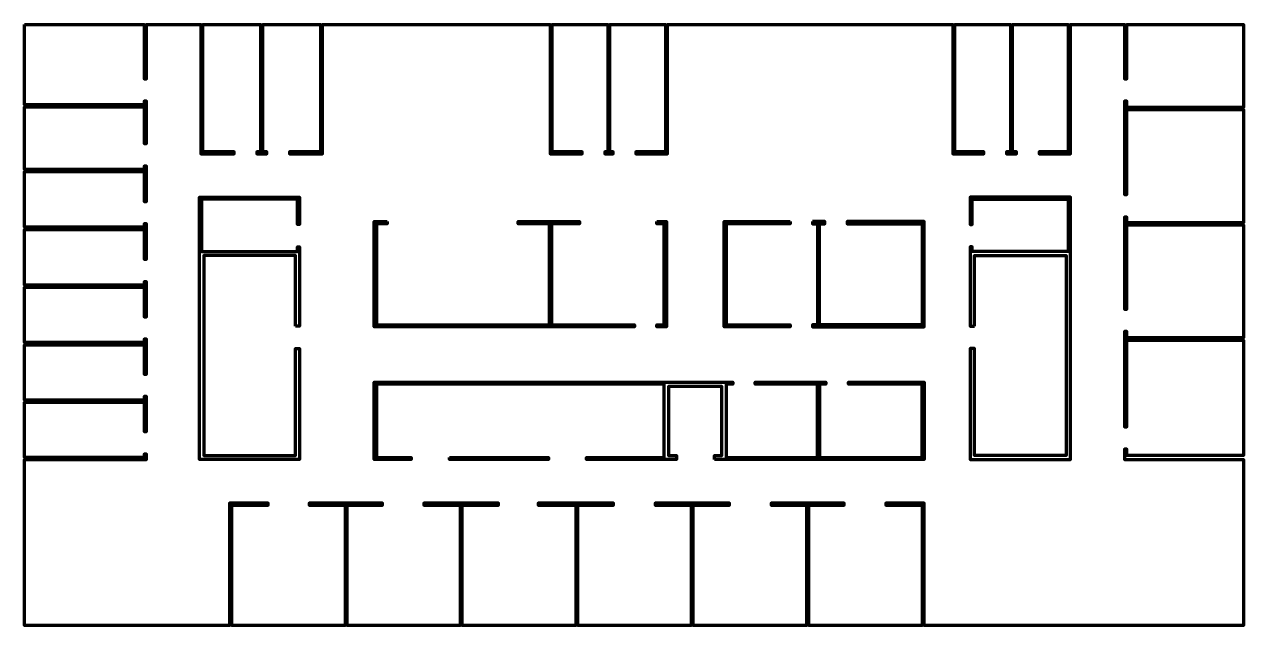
# Model space of a CAD drawing. Header units: metres. Extents: x 6.7 to 64.6, y 0 to 28.6.
import ezdxf

# ---------------------------------------------------------------- set-up
doc = ezdxf.new("R2010")
doc.units = ezdxf.units.M

msp = doc.modelspace()

# ---------------------------------------------------------------- linework, layer by layer
at = {"color": 18, "linetype": 'Continuous', "lineweight": 70, "true_color": 0x000000}
for points in [[(6.737, 28.553), (12.425, 28.553), (12.425, 25.972), (12.525, 25.972), (12.525, 28.553), (15.106, 28.553), (15.106, 22.411), (16.695, 22.411), (16.695, 22.514), (15.206, 22.514), (15.206, 28.556), (17.948, 28.556), (17.948, 22.514), (17.762, 22.514), (17.762, 22.411), (18.247, 22.411), (18.247, 22.514), (18.048, 22.514), (18.048, 28.556), (20.789, 28.556), (20.789, 22.514), (19.314, 22.514), (19.314, 22.411), (20.89, 22.411), (20.89, 28.553), (31.69, 28.553), (31.69, 22.411), (33.213, 22.411), (33.213, 22.511), (31.79, 22.511), (31.79, 28.553), (34.427, 28.553), (34.427, 22.511), (34.28, 22.511), (34.28, 22.411), (34.685, 22.411), (34.685, 22.511), (34.527, 22.511), (34.527, 28.553), (37.164, 28.553), (37.164, 22.511), (35.752, 22.511), (35.752, 22.411), (37.264, 22.411), (37.264, 28.553), (50.797, 28.553), (50.797, 22.411), (52.277, 22.411), (52.277, 22.511), (50.897, 22.511), (50.897, 28.553), (53.54, 28.553), (53.54, 22.511), (53.344, 22.511), (53.344, 22.411), (53.832, 22.411), (53.832, 22.511), (53.64, 22.511), (53.64, 28.553), (56.282, 28.553), (56.282, 22.511), (54.899, 22.511), (54.899, 22.411), (56.383, 22.411), (56.383, 28.553), (58.956, 28.553), (58.956, 25.975), (59.056, 25.975), (59.056, 28.553), (64.605, 28.553), (64.605, 24.618), (59.056, 24.618), (59.056, 24.908), (58.956, 24.908), (58.956, 20.481), (59.056, 20.481), (59.056, 24.518), (64.605, 24.518), (64.605, 19.137), (59.056, 19.137), (59.056, 19.414), (58.956, 19.414), (58.956, 15.044), (59.056, 15.044), (59.056, 19.037), (64.605, 19.037), (64.605, 13.672), (59.056, 13.672), (59.056, 13.977), (58.956, 13.977), (58.956, 9.455), (59.056, 9.455), (59.056, 13.572), (64.605, 13.572), (64.605, 8.099), (59.056, 8.099), (59.056, 8.388), (58.956, 8.388), (58.956, 7.899), (64.605, 7.899), (64.605, 0.021), (49.442, 0.021), (49.442, 5.839), (47.62, 5.839), (47.62, 5.739), (49.342, 5.739), (49.342, 0.021), (43.961, 0.021), (43.961, 5.739), (45.643, 5.739), (45.643, 5.839), (42.182, 5.839), (42.182, 5.739), (43.861, 5.739), (43.861, 0.021), (38.48, 0.021), (38.48, 5.739), (40.205, 5.739), (40.205, 5.839), (36.668, 5.839), (36.668, 5.739), (38.38, 5.739), (38.38, 0.021), (33.009, 0.021), (33.009, 5.739), (34.691, 5.739), (34.691, 5.839), (31.115, 5.839), (31.115, 5.739), (32.909, 5.739), (32.909, 0.021), (27.519, 0.021), (27.519, 5.739), (29.243, 5.739), (29.243, 5.839), (25.695, 5.839), (25.695, 5.739), (27.419, 5.739), (27.419, 0.021), (22.057, 0.021), (22.057, 5.739), (23.739, 5.739), (23.739, 5.839), (20.257, 5.839), (20.257, 5.739), (21.957, 5.739), (21.957, 0.021), (16.576, 0.021), (16.576, 5.739), (18.301, 5.739), (18.301, 5.839), (16.476, 5.839), (16.476, 0.021), (6.735, 0.021), (6.736, 7.899), (12.525, 7.899), (12.525, 8.161), (12.425, 8.161), (12.425, 7.999), (6.735, 7.999), (6.736, 10.626), (12.425, 10.626), (12.425, 9.228), (12.525, 9.228), (12.525, 10.888), (12.425, 10.888), (12.425, 10.726), (6.735, 10.726), (6.736, 13.352), (12.425, 13.352), (12.425, 11.955), (12.525, 11.955), (12.525, 13.614), (12.425, 13.614), (12.425, 13.452), (6.736, 13.452), (6.736, 16.079), (12.425, 16.079), (12.425, 14.681), (12.525, 14.681), (12.525, 16.341), (12.425, 16.341), (12.425, 16.179), (6.736, 16.179), (6.736, 18.826), (12.425, 18.826), (12.425, 17.408), (12.525, 17.408), (12.525, 19.088), (12.425, 19.088), (12.425, 18.926), (6.736, 18.926), (6.737, 21.572), (12.425, 21.572), (12.425, 20.155), (12.525, 20.155), (12.525, 21.834), (12.425, 21.834), (12.425, 21.672), (6.736, 21.672), (6.737, 24.643), (12.425, 24.643), (12.425, 22.901), (12.525, 22.901), (12.525, 24.905), (12.425, 24.905), (12.425, 24.743), (6.737, 24.743), (6.737, 28.553)], [(19.599, 14.237), (19.599, 17.584), (15.245, 17.584), (15.245, 8.101), (19.599, 8.101), (19.599, 13.17), (19.799, 13.17), (19.799, 7.901), (15.045, 7.901), (15.045, 20.353), (19.799, 20.353), (19.799, 19.064), (19.699, 19.064), (19.699, 20.253), (15.145, 20.253), (15.145, 17.784), (19.699, 17.784), (19.699, 17.997), (19.799, 17.997), (19.799, 14.237), (19.599, 14.237)], [(51.828, 14.237), (51.828, 17.584), (56.182, 17.584), (56.182, 8.101), (51.828, 8.101), (51.828, 13.17), (51.628, 13.17), (51.628, 7.901), (56.382, 7.901), (56.382, 20.353), (51.628, 20.353), (51.628, 19.064), (51.728, 19.064), (51.728, 20.253), (56.282, 20.253), (56.282, 17.784), (51.728, 17.784), (51.728, 17.997), (51.628, 17.997), (51.628, 14.237), (51.828, 14.237)], [(23.96, 19.194), (23.96, 19.094), (23.44, 19.094), (23.44, 14.297), (31.654, 14.297), (31.654, 19.094), (30.172, 19.094), (30.172, 19.194), (33.085, 19.194), (33.085, 19.094), (31.754, 19.094), (31.754, 14.297), (35.689, 14.297), (35.689, 14.197), (23.34, 14.197), (23.34, 19.194), (23.96, 19.194)], [(36.756, 19.194), (37.206, 19.194), (37.206, 14.197), (36.756, 14.197), (36.756, 14.297), (37.106, 14.297), (37.106, 19.094), (36.756, 19.094), (36.756, 19.194)], [(43.082, 19.194), (43.082, 19.094), (40.043, 19.094), (40.043, 14.298), (43.076, 14.298), (43.076, 14.198), (39.943, 14.198), (39.943, 19.194), (43.082, 19.194)], [(44.149, 19.194), (44.149, 19.094), (44.384, 19.094), (44.378, 14.298), (44.143, 14.298), (44.143, 14.198), (49.441, 14.198), (49.441, 19.194), (45.791, 19.194), (45.791, 19.094), (49.341, 19.094), (49.341, 14.298), (44.477, 14.298), (44.481, 19.094), (44.724, 19.094), (44.724, 19.194), (44.149, 19.194)], [(39.497, 7.901), (39.497, 8.101), (39.843, 8.101), (39.843, 11.375), (37.306, 11.375), (37.306, 8.101), (37.687, 8.101), (37.687, 7.901), (33.42, 7.901), (33.42, 8.001), (37.106, 8.001), (37.106, 11.475), (23.44, 11.475), (23.44, 8.001), (25.096, 8.001), (25.096, 7.901), (23.34, 7.901), (23.34, 11.575), (40.359, 11.575), (40.359, 11.475), (40.043, 11.475), (40.043, 8.001), (44.378, 8.001), (44.378, 11.475), (41.426, 11.475), (41.426, 11.575), (44.779, 11.575), (44.779, 11.475), (44.478, 11.475), (44.478, 8.001), (49.341, 8.001), (49.341, 11.475), (45.846, 11.475), (45.846, 11.575), (49.441, 11.575), (49.441, 7.901), (39.497, 7.901)], [(26.906, 8.001), (31.61, 8.001), (31.61, 7.901), (26.906, 7.901), (26.906, 8.001)]]:
    msp.add_lwpolyline(points, close=True, dxfattribs=at)

doc.saveas('drawing.dxf')
